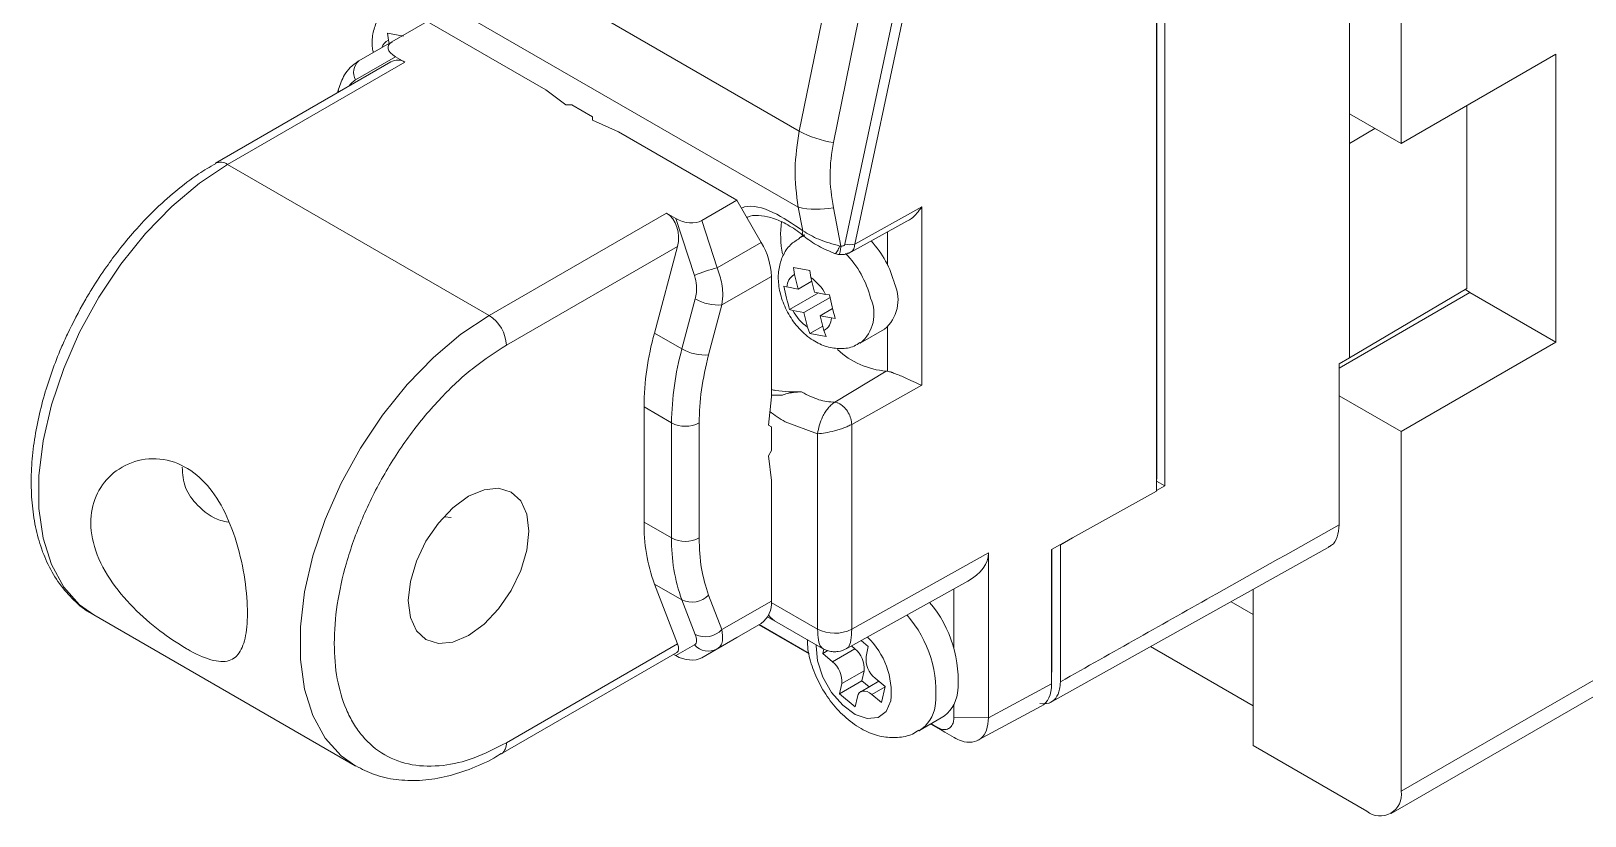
# Model space of a CAD drawing. Header units: inches. Extents: x 0.2 to 16.3, y 0.2 to 11.5.
# Drawn here: x 13.844 to 14.473, y 9.29 to 9.607 of the extents above; entities that cross this region are included whole.
import ezdxf

# ---------------------------------------------------------------- set-up
doc = ezdxf.new("R2010")
doc.units = ezdxf.units.IN
doc.header["$MEASUREMENT"] = 0

msp = doc.modelspace()

# ---------------------------------------------------------------- linework, layer by layer
at = {"color": 7, "linetype": 'Continuous', "lineweight": 18}
for p, q in [((15.35884, 9.85423), (14.3984, 9.29978)), ((14.39432, 9.29077), (15.35476, 9.84522)), ((14.17713, 9.67516), (14.15496, 9.56679)), ((14.19082, 9.67006), (14.16874, 9.56217)), ((14.20454, 9.66785), (14.17343, 9.52104)), ((14.20857, 9.66789), (14.17743, 9.52106)), ((14.15496, 9.56679), (13.98553, 9.6646)), ((14.2995, 9.42122), (14.2995, 9.66212)), ((14.29957, 9.66216), (14.29957, 9.426)), ((14.30284, 9.66399), (14.30284, 9.4233)), ((14.15448, 9.536), (13.97975, 9.63687)), ((14.37752, 9.56181), (14.37752, 9.6253)), ((14.00448, 9.61113), (13.99023, 9.6029)), ((14.05244, 9.58344), (14.00448, 9.61113)), ((14.3984, 9.56178), (14.3984, 9.61482)), ((13.98835, 9.60642), (13.99495, 9.60517)), ((13.98878, 9.60362), (13.98835, 9.60642)), ((13.98912, 9.60226), (13.98878, 9.60362)), ((13.97551, 9.58751), (13.99171, 9.59686)), ((13.99023, 9.6029), (13.97681, 9.59515)), ((13.99171, 9.59686), (13.99548, 9.59468)), ((14.46103, 9.59794), (14.3984, 9.56178)), ((14.46103, 9.59794), (14.46103, 9.4814)), ((13.98982, 9.59474), (13.91882, 9.55376)), ((13.99548, 9.59468), (13.92374, 9.55327)), ((13.96854, 9.58371), (13.96814, 9.58223)), ((14.06053, 9.57738), (14.05244, 9.58344)), ((14.06053, 9.57738), (14.06294, 9.57738)), ((14.06294, 9.57738), (14.07129, 9.57256)), ((14.07129, 9.57256), (14.07129, 9.57117)), ((14.3984, 9.56178), (14.37752, 9.57383)), ((14.42495, 9.57711), (14.42495, 9.50308)), ((14.08179, 9.5665), (14.07129, 9.57117)), ((14.12975, 9.53881), (14.08179, 9.5665)), ((14.3878, 9.5679), (14.37752, 9.56181)), ((14.37752, 9.47502), (14.37752, 9.56181)), ((14.02953, 9.4922), (13.92374, 9.55327)), ((14.11551, 9.53058), (14.12975, 9.53881)), ((14.12975, 9.53881), (14.13959, 9.52176)), ((14.15637, 9.52648), (14.15448, 9.536)), ((14.16874, 9.5358), (14.17182, 9.52025)), ((14.17743, 9.52106), (14.20448, 9.53614)), ((14.20448, 9.53614), (14.20448, 9.46397)), ((14.02953, 9.4922), (14.10127, 9.53361)), ((14.10504, 9.53144), (14.10127, 9.53361)), ((14.1126, 9.50837), (14.10504, 9.53144)), ((14.11551, 9.53058), (14.12177, 9.51147)), ((14.17485, 9.51731), (14.19851, 9.5303)), ((14.12177, 9.51147), (14.13959, 9.52176)), ((14.15656, 9.52451), (14.15503, 9.52363)), ((14.15724, 9.5249), (14.1566, 9.52453)), ((14.03649, 9.48015), (14.1057, 9.5201)), ((14.1057, 9.5201), (14.09637, 9.48511)), ((14.17182, 9.52025), (14.17136, 9.5203)), ((14.1526, 9.51161), (14.15919, 9.51035)), ((14.15303, 9.5088), (14.1526, 9.51161)), ((14.15919, 9.51035), (14.15963, 9.50755)), ((14.12369, 9.49651), (14.14367, 9.50804)), ((14.14367, 9.50804), (14.14367, 9.45931)), ((14.14869, 9.50407), (14.14998, 9.50374)), ((14.14998, 9.50374), (14.1545, 9.50288)), ((14.1545, 9.50288), (14.15303, 9.5088)), ((14.16, 9.50605), (14.1545, 9.50288)), ((14.15963, 9.50755), (14.1611, 9.50162)), ((14.37752, 9.47502), (14.42495, 9.50308)), ((14.42436, 9.50272), (14.42624, 9.50149)), ((14.1075, 9.47868), (14.11289, 9.4989)), ((14.1183, 9.47629), (14.12369, 9.49651)), ((14.16274, 9.50131), (14.15105, 9.49457)), ((14.16739, 9.49945), (14.15686, 9.49337)), ((14.1611, 9.50162), (14.16562, 9.50076)), ((14.16562, 9.50076), (14.16714, 9.50056)), ((14.46103, 9.4814), (14.42624, 9.50149)), ((14.15234, 9.49423), (14.15105, 9.49457)), ((14.15686, 9.49337), (14.15234, 9.49423)), ((14.15834, 9.48745), (14.15686, 9.49337)), ((14.16844, 9.49499), (14.16346, 9.49212)), ((14.16799, 9.49126), (14.16346, 9.49212)), ((14.16346, 9.49212), (14.16494, 9.48619)), ((14.1695, 9.49106), (14.16799, 9.49126)), ((14.1075, 9.47868), (14.09637, 9.48511)), ((14.15923, 9.48491), (14.15834, 9.48745)), ((14.1645, 9.48795), (14.15923, 9.48491)), ((14.16583, 9.48366), (14.15923, 9.48491)), ((14.16494, 9.48619), (14.16583, 9.48366)), ((14.17964, 9.48101), (14.18938, 9.48663)), ((14.3984, 9.44524), (14.46103, 9.4814)), ((14.37329, 9.47263), (14.37752, 9.47502)), ((14.37329, 9.40753), (14.37329, 9.47263)), ((14.37334, 9.41233), (14.37334, 9.47266)), ((14.19013, 9.46969), (14.16929, 9.45709)), ((14.14247, 9.44788), (14.14367, 9.45931)), ((14.14367, 9.46005), (14.14812, 9.46003)), ((14.15608, 9.46118), (14.15586, 9.46131)), ((14.20448, 9.46397), (14.17616, 9.44818)), ((14.37334, 9.45971), (14.3984, 9.44524)), ((14.09217, 9.4552), (14.09217, 9.40864)), ((14.1033, 9.44877), (14.09217, 9.4552)), ((14.1033, 9.40222), (14.1033, 9.44877)), ((14.11444, 9.40222), (14.11444, 9.44877)), ((14.14247, 9.44788), (14.14367, 9.44719)), ((14.14367, 9.44719), (14.14367, 9.43754)), ((14.16236, 9.4444), (14.14924, 9.4492)), ((14.17616, 9.44818), (14.17616, 9.36532)), ((14.16236, 9.4444), (14.16236, 9.36539)), ((14.3984, 9.29978), (14.3984, 9.44524)), ((14.14367, 9.43754), (14.14247, 9.43546)), ((14.14247, 9.43546), (14.14367, 9.42542)), ((14.14367, 9.42542), (14.14367, 9.37669)), ((14.25701, 9.39753), (14.2995, 9.42122)), ((14.29957, 9.426), (14.2995, 9.42596)), ((14.2995, 9.42524), (14.30284, 9.4233)), ((14.2995, 9.42142), (14.30284, 9.4233)), ((14.01159, 9.41079), (14.01416, 9.41048)), ((14.1033, 9.40222), (14.09217, 9.40864)), ((14.37334, 9.41233), (14.37329, 9.41121)), ((14.26057, 9.39949), (14.26552, 9.40228)), ((14.17616, 9.36532), (14.23152, 9.39618)), ((14.23152, 9.39618), (14.23152, 9.32954)), ((14.25606, 9.33547), (14.36978, 9.39886)), ((14.25701, 9.34324), (14.25701, 9.39753)), ((14.25708, 9.34794), (14.25708, 9.39757)), ((14.26055, 9.39951), (14.26057, 9.39949)), ((14.26057, 9.39949), (14.26057, 9.34404)), ((14.09637, 9.38358), (14.1057, 9.35936)), ((14.09637, 9.38358), (14.1075, 9.37715)), ((14.17417, 9.35747), (14.22312, 9.38476)), ((14.1075, 9.37715), (14.11289, 9.36316)), ((14.12369, 9.36516), (14.1183, 9.37916)), ((14.21748, 9.38161), (14.21748, 9.3577)), ((14.33854, 9.31826), (14.33854, 9.38145)), ((13.86961, 9.3711), (13.9754, 9.31003)), ((14.14367, 9.37669), (14.12369, 9.36516)), ((14.33854, 9.3713), (14.3296, 9.37646)), ((14.13959, 9.36768), (14.12177, 9.35739)), ((14.12975, 9.362), (14.13959, 9.36768)), ((14.15896, 9.35535), (14.1386, 9.36711)), ((14.13872, 9.36718), (14.15892, 9.35552)), ((14.14496, 9.36877), (14.16441, 9.35755)), ((14.1057, 9.35936), (14.03649, 9.31941)), ((14.1126, 9.35899), (14.10504, 9.35463)), ((14.12975, 9.362), (14.11551, 9.35377)), ((14.1761, 9.35855), (14.17749, 9.35739)), ((14.18289, 9.35838), (14.18005, 9.36075)), ((14.18201, 9.35431), (14.18289, 9.35838)), ((14.33854, 9.33433), (14.29702, 9.3583)), ((14.03445, 9.3149), (14.10545, 9.35589)), ((14.10504, 9.35463), (14.10415, 9.35514)), ((14.11551, 9.35377), (14.12177, 9.35739)), ((14.16488, 9.35729), (14.16448, 9.35547)), ((14.16653, 9.35665), (14.16448, 9.35547)), ((14.16448, 9.35547), (14.16845, 9.35217)), ((14.16845, 9.35217), (14.17749, 9.35739)), ((14.18119, 9.34854), (14.17215, 9.34332)), ((14.18119, 9.34854), (14.18031, 9.34447)), ((14.18967, 9.34216), (14.18571, 9.34546)), ((14.18031, 9.34447), (14.17127, 9.33925)), ((14.17215, 9.34332), (14.17127, 9.33925)), ((14.17127, 9.33925), (14.17761, 9.33396)), ((14.18714, 9.34427), (14.1798, 9.34004)), ((14.18031, 9.34447), (14.18325, 9.34203)), ((14.18826, 9.33565), (14.18967, 9.34216)), ((14.23152, 9.32954), (14.25701, 9.34324)), ((14.17761, 9.33396), (14.17849, 9.33803)), ((14.1843, 9.33895), (14.18826, 9.33565)), ((14.21748, 9.33507), (14.21748, 9.32961)), ((14.22721, 9.3204), (14.25276, 9.33414)), ((14.20335, 9.3242), (14.2124, 9.32943)), ((14.2176, 9.3215), (14.20813, 9.32696)), ((14.20826, 9.32704), (14.21064, 9.32566)), ((14.21748, 9.32961), (14.23152, 9.32954)), ((14.2176, 9.3215), (14.21388, 9.32372)), ((14.38448, 9.29174), (14.33854, 9.31826))]:
    msp.add_line(p, q, dxfattribs=at)
at = {"color": 8, "linetype": 'Continuous', "lineweight": 18}
for p, q in [((14.19069, 9.52601), (14.19069, 9.51261)), ((14.37334, 9.47096), (14.42624, 9.50149)), ((14.19069, 9.48757), (14.19069, 9.46964)), ((14.37329, 9.4123), (14.37334, 9.41233)), ((14.14366, 9.37618), (14.16236, 9.36539)), ((14.25708, 9.34794), (14.25701, 9.3479)), ((14.18965, 9.34204), (14.1843, 9.33895)), ((14.21388, 9.32372), (14.21064, 9.32566))]:
    msp.add_line(p, q, dxfattribs=at)
at = {"color": 7, "linetype": 'Continuous', "lineweight": 18, "flags": 128}
for points in [[(13.92374, 9.55327), (13.91233, 9.5457), (13.90118, 9.53632), (13.89053, 9.52534), (13.88062, 9.51301), (13.87167, 9.49961), (13.86389, 9.48543), (13.85744, 9.47079), (13.85248, 9.45602), (13.84911, 9.44145), (13.8474, 9.4274), (13.8474, 9.41419), (13.84911, 9.40211), (13.85248, 9.39143), (13.85744, 9.38239), (13.86389, 9.37519), (13.86961, 9.3711)], [(14.04554, 9.405), (14.04471, 9.39724), (14.04228, 9.38905), (14.0384, 9.38099), (14.03336, 9.37361), (14.02748, 9.36741), (14.02118, 9.36281), (14.01488, 9.36013), (14.009, 9.35955), (14.00396, 9.36111), (14.00008, 9.3647), (13.99765, 9.37008), (13.99682, 9.37688), (13.99765, 9.38464), (14.00008, 9.39283), (14.00396, 9.40089), (14.009, 9.40827), (14.01488, 9.41447), (14.02118, 9.41907), (14.02748, 9.42175), (14.03336, 9.42233), (14.0384, 9.42077), (14.04228, 9.41718), (14.04471, 9.4118), (14.04554, 9.405)], [(14.1843, 9.33895), (14.18335, 9.33963), (14.1824, 9.3401), (14.18148, 9.34033), (14.18063, 9.34032), (14.17988, 9.34008), (14.17925, 9.3396), (14.17879, 9.33891), (14.17849, 9.33803)]]:
    msp.add_lwpolyline(points, dxfattribs=at)
at = {"color": 8, "linetype": 'Continuous', "lineweight": 18, "flags": 128}
for points in [[(14.155, 9.52361), (14.15697, 9.52444), (14.1571, 9.52448)], [(13.97556, 9.30994), (13.96968, 9.31412), (13.96323, 9.32132), (13.95827, 9.33036), (13.95489, 9.34104), (13.95319, 9.35312), (13.95319, 9.36633), (13.95489, 9.38038), (13.95827, 9.39495), (13.96323, 9.40972), (13.96968, 9.42436), (13.97746, 9.43854), (13.98641, 9.45194), (13.99631, 9.46427), (14.00697, 9.47525), (14.01812, 9.48463), (14.02953, 9.4922)], [(14.14258, 9.37108), (14.14323, 9.37021), (14.14496, 9.36877), (14.14496, 9.36877)], [(14.16182, 9.35905), (14.16179, 9.35858), (14.16235, 9.35247), (14.16451, 9.34596), (14.16803, 9.33977), (14.17254, 9.33455), (14.17753, 9.33088), (14.18247, 9.32915), (14.18683, 9.32956), (14.19014, 9.33205), (14.19203, 9.33635)]]:
    msp.add_lwpolyline(points, dxfattribs=at)
at = {"color": 8, "linetype": 'Continuous', "lineweight": 18}
for centre, radius, start, end in [((13.99091, 9.59912), 0.00497, 115.32433, 163.48714), ((13.96994, 9.58347), 0.00142, 170.00116, 217.30889), ((13.92088, 9.54939), 0.00482, 53.59954, 116.14616), ((14.15833, 9.52575), 0.00209, 159.66619, 223.11057), ((14.14403, 9.48889), 0.04111, 14.50574, 43.80553), ((14.16971, 9.49287), 0.01547, 309.9566, 24.0826), ((14.1775, 9.49777), 0.05619, 232.1158, 239.80657), ((14.16256, 9.3398), 0.04767, 353.2744, 40.98476), ((14.16042, 9.3394), 0.03175, 354.4942, 45.77595), ((14.19597, 9.33619), 0.01408, 301.8238, 351.93196), ((14.03153, 9.31893), 0.00498, 306.84024, 5.52012)]:
    msp.add_arc(centre, radius, start, end, dxfattribs=at)
at = {"color": 7, "linetype": 'Continuous', "lineweight": 18}
for centre, radius, start, end in [((13.98087, 9.59053), 0.00615, 131.33587, 209.42481), ((14.17491, 9.60339), 0.04168, 241.39714, 261.48172), ((14.16206, 9.56942), 0.03427, 257.2195, 281.22806), ((14.18815, 9.52481), 0.04073, 172.37401, 191.00093), ((14.11529, 9.50707), 0.0284, 1.9565, 31.14373), ((14.1537, 9.49448), 0.04119, 14.52445, 42.58019), ((14.17539, 9.53115), 0.0103, 259.02898, 281.43551), ((14.13237, 9.46491), 0.04775, 102.83574, 114.46726), ((14.1557, 9.50374), 0.00572, 117.86295, 180.0731), ((14.1486, 9.49177), 0.01925, 27.86375, 55.06787), ((14.17945, 9.4985), 0.01547, 309.92357, 24.08777), ((14.12222, 9.51544), 0.01899, 240.57299, 274.44123), ((14.02138, 9.47946), 0.01513, 2.60548, 57.39452), ((14.16936, 9.50323), 0.01925, 207.86375, 235.06787), ((14.16226, 9.49125), 0.00572, 297.86295, 0.0731), ((14.20917, 9.45403), 0.11701, 164.5964, 179.42776), ((14.22031, 9.4476), 0.11701, 164.5964, 179.42776), ((14.11683, 9.49522), 0.01899, 240.57299, 274.44123), ((14.19293, 9.50254), 0.03297, 227.05817, 265.12418), ((14.19008, 9.46615), 0.00354, 80.10269, 89.19567), ((14.10887, 9.45951), 0.0121, 242.60967, 297.39033), ((14.16213, 9.40748), 0.06997, 179.04293, 199.96976), ((14.17326, 9.40105), 0.06997, 179.04293, 199.96976), ((14.10887, 9.41296), 0.0121, 242.60967, 297.39033), ((14.11149, 9.38575), 0.00948, 245.1196, 315.91677), ((14.13382, 9.37572), 0.0099, 305.69804, 5.62038), ((14.17059, 9.3447), 0.04865, 353.79017, 40.29805), ((14.11688, 9.37176), 0.00948, 245.1196, 315.91677), ((14.16933, 9.37886), 0.01517, 242.65648, 296.76622), ((14.11819, 9.36395), 0.00748, 221.60345, 298.60282), ((14.16208, 9.34431), 0.01011, 354.39106, 50.99917), ((14.17113, 9.34953), 0.01011, 354.39106, 50.99917), ((14.19207, 9.35332), 0.01011, 174.39106, 230.99917), ((14.20503, 9.34141), 0.01407, 301.60018, 351.94574), ((14.38991, 9.2984), 0.0086, 230.79671, 9.21404)]:
    msp.add_arc(centre, radius, start, end, dxfattribs=at)
for centre, major_axis, ratio, start_param, end_param in [((13.99954, 9.59918), (0.01091, -0.00174), 0.427891, 2.6564, 3.982929), ((13.99295, 9.58519), (-0.00078, 0.0103), 0.715187, 5.829269, 6.614586), ((14.09874, 9.52412), (-0.00078, 0.0103), 0.715187, 4.258473, 5.829269), ((14.10907, 9.53596), (0.00838, -0.0032), 0.649455, 4.471399, 5.797929), ((14.20343, 9.39632), (0.02808, -0.00021), 0.572321, 5.493418, 6.287473), ((14.09874, 9.36338), (-0.00695, 0.00731), 0.349555, 3.057513, 3.842992), ((14.10907, 9.35915), (0.00838, -0.0032), 0.649455, 4.471399, 5.797929), ((14.24309, 9.35129), (-0.00984, 0.01705), 0.577206, 3.124143, 3.92692)]:
    msp.add_ellipse(centre, major_axis=major_axis, ratio=ratio, start_param=start_param, end_param=end_param, dxfattribs=at)
for points, knots in [([(13.99084, 9.61825), (13.98955, 9.61745), (13.9867, 9.61568), (13.98388, 9.61125), (13.98233, 9.60602), (13.98197, 9.60168), (13.98254, 9.59915), (13.98267, 9.59854)], [0, 0, 0, 0, 0.197814, 0.436927, 0.671715, 0.920973, 1, 1, 1, 1]), ([(13.9766, 9.59502), (13.97548, 9.59423), (13.97338, 9.59274), (13.97044, 9.58899), (13.96926, 9.58572), (13.96854, 9.58372)], [0, 0, 0, 0, 0.306347, 0.574039, 1, 1, 1, 1]), ([(14.15448, 9.536), (14.15384, 9.54115), (14.15256, 9.55138), (14.15416, 9.56169), (14.15496, 9.56679)], [0, 0, 0, 0, 0.5044166, 1, 1, 1, 1]), ([(14.16874, 9.5358), (14.16807, 9.54023), (14.16674, 9.54901), (14.16808, 9.55781), (14.16874, 9.56217)], [0, 0, 0, 0, 0.504153, 1, 1, 1, 1]), ([(13.91883, 9.55361), (13.91656, 9.55229), (13.91106, 9.5491), (13.90267, 9.54263), (13.89398, 9.53481), (13.88638, 9.52677), (13.88005, 9.51915), (13.87432, 9.51141), (13.86973, 9.50452), (13.86697, 9.49984), (13.866, 9.4982)], [0, 0, 0, 0, 0.113957, 0.275114, 0.430944, 0.574368, 0.697031, 0.801659, 0.930148, 1, 1, 1, 1]), ([(14.20448, 9.53614), (14.20447, 9.53612), (14.20387, 9.5352), (14.20224, 9.53315), (14.20019, 9.53106), (14.19865, 9.53043), (14.19848, 9.53036)], [0, 0, 0, 0, 0.010383, 0.386592, 0.932808, 1, 1, 1, 1]), ([(14.13378, 9.53184), (14.13389, 9.5319), (14.13511, 9.53263), (14.13822, 9.53279), (14.14345, 9.53208), (14.14939, 9.52959), (14.15398, 9.5266), (14.15638, 9.52466), (14.15679, 9.52433)], [0, 0, 0, 0, 0.024658, 0.263213, 0.488985, 0.729812, 0.953888, 1, 1, 1, 1]), ([(14.15509, 9.52343), (14.1538, 9.52263), (14.15095, 9.52086), (14.14814, 9.51643), (14.14652, 9.51119), (14.14633, 9.50536), (14.14762, 9.49904), (14.15049, 9.49258), (14.15484, 9.48661), (14.16014, 9.48208), (14.16592, 9.47935), (14.17164, 9.47859), (14.17643, 9.47919), (14.17872, 9.48074), (14.17948, 9.48125)], [0, 0, 0, 0, 0.0664358, 0.1467418, 0.2255954, 0.3093088, 0.4014079, 0.4991126, 0.5991152, 0.7039488, 0.7946787, 0.8784268, 0.9598164, 1, 1, 1, 1]), ([(14.15637, 9.52648), (14.15845, 9.52525), (14.16286, 9.52263), (14.16842, 9.52111), (14.17136, 9.5203)], [0, 0, 0, 0, 0.470945, 1, 1, 1, 1]), ([(14.1568, 9.52432), (14.15771, 9.52362), (14.15952, 9.52222), (14.16373, 9.51962), (14.16718, 9.51817), (14.16948, 9.5172)], [0, 0, 0, 0, 0.2511215, 0.500328, 1, 1, 1, 1]), ([(14.1694, 9.51723), (14.16968, 9.51714), (14.17024, 9.51696), (14.17082, 9.51688), (14.17111, 9.51684)], [0, 0, 0, 0, 0.496274, 1, 1, 1, 1]), ([(14.17111, 9.51684), (14.17184, 9.51682), (14.17319, 9.51678), (14.17446, 9.51731), (14.17505, 9.51755)], [0, 0, 0, 0, 0.5420556, 1, 1, 1, 1]), ([(14.17343, 9.52104), (14.17341, 9.52098), (14.17337, 9.52085), (14.17319, 9.52062), (14.17285, 9.5204), (14.17235, 9.52023), (14.172, 9.52024), (14.17182, 9.52025)], [0, 0, 0, 0, 0.107272, 0.216266, 0.463262, 0.73307, 1, 1, 1, 1]), ([(14.12177, 9.51147), (14.1225, 9.50932), (14.12365, 9.50599), (14.12415, 9.50084), (14.12386, 9.49811), (14.12369, 9.49651)], [0, 0, 0, 0, 0.430059, 0.666913, 1, 1, 1, 1]), ([(14.1126, 9.50837), (14.11293, 9.50702), (14.11349, 9.50477), (14.11344, 9.50151), (14.11308, 9.49977), (14.11289, 9.4989)], [0, 0, 0, 0, 0.427559, 0.711619, 1, 1, 1, 1]), ([(13.866, 9.4982), (13.86356, 9.49372), (13.86012, 9.48744), (13.85586, 9.47786), (13.85263, 9.46964), (13.84947, 9.45985), (13.84692, 9.4497), (13.84513, 9.4393), (13.84423, 9.42893), (13.8443, 9.41878), (13.84542, 9.40902), (13.84763, 9.3998), (13.851, 9.39127), (13.85556, 9.38352), (13.86148, 9.37694), (13.86625, 9.37276), (13.86927, 9.37138), (13.86958, 9.37123)], [0, 0, 0, 0, 0.091847, 0.129122, 0.190656, 0.253997, 0.321399, 0.391126, 0.462539, 0.535182, 0.608802, 0.683208, 0.758338, 0.834282, 0.91147, 0.990936, 1, 1, 1, 1]), ([(14.03649, 9.31941), (14.03212, 9.31715), (14.02337, 9.31264), (14.01042, 9.3097), (13.99806, 9.30991), (13.98693, 9.31393), (13.97937, 9.32032), (13.97459, 9.32701), (13.97083, 9.33437), (13.9677, 9.34491), (13.96649, 9.35936), (13.9677, 9.37522), (13.97149, 9.39236), (13.97789, 9.41033), (13.98693, 9.4284), (13.99624, 9.4425), (14.00442, 9.45275), (14.01267, 9.46183), (14.02337, 9.47177), (14.03212, 9.47735), (14.03649, 9.48015)], [0, 0, 0, 0, 0.060004, 0.11999, 0.184292, 0.249958, 0.315624, 0.3478, 0.380008, 0.439987, 0.5, 0.559978, 0.619991, 0.684293, 0.749959, 0.815625, 0.8478, 0.880009, 0.939979, 1, 1, 1, 1]), ([(14.19069, 9.46964), (14.19118, 9.46953), (14.19177, 9.46939), (14.19315, 9.46894), (14.19475, 9.46832), (14.19736, 9.46719), (14.20055, 9.46574), (14.20294, 9.46464), (14.2042, 9.46409), (14.20447, 9.46398), (14.20448, 9.46397)], [0, 0, 0, 0, 0.11544, 0.141145, 0.277216, 0.412411, 0.624676, 0.915152, 0.994966, 1, 1, 1, 1]), ([(14.15586, 9.46131), (14.15235, 9.46132), (14.14825, 9.46133), (14.14425, 9.46211), (14.14367, 9.46223)], [0, 0, 0, 0, 0.854181, 1, 1, 1, 1]), ([(14.15586, 9.46131), (14.15371, 9.4612), (14.15104, 9.46108), (14.1486, 9.4602), (14.14812, 9.46003)], [0, 0, 0, 0, 0.8046172, 1, 1, 1, 1]), ([(14.16929, 9.45709), (14.16717, 9.45729), (14.16295, 9.45768), (14.15837, 9.46001), (14.15608, 9.46118)], [0, 0, 0, 0, 0.5, 1, 1, 1, 1]), ([(14.16929, 9.45709), (14.16883, 9.45678), (14.1679, 9.45614), (14.1666, 9.45476), (14.16541, 9.45311), (14.16415, 9.45082), (14.16294, 9.44768), (14.16256, 9.44555), (14.16236, 9.4444)], [0, 0, 0, 0, 0.123087, 0.248535, 0.377103, 0.509653, 0.735072, 1, 1, 1, 1]), ([(14.17139, 9.45644), (14.17101, 9.45664), (14.17028, 9.457), (14.16961, 9.45706), (14.16929, 9.45709)], [0, 0, 0, 0, 0.5237, 1, 1, 1, 1]), ([(14.17139, 9.45644), (14.17201, 9.456), (14.17326, 9.45511), (14.17484, 9.45293), (14.17594, 9.45047), (14.17609, 9.44894), (14.17616, 9.44818)], [0, 0, 0, 0, 0.25, 0.5, 0.75, 1, 1, 1, 1]), ([(14.17616, 9.44818), (14.17567, 9.44792), (14.17469, 9.44741), (14.17295, 9.4467), (14.17108, 9.44607), (14.16855, 9.44534), (14.1653, 9.44466), (14.16337, 9.44449), (14.16236, 9.4444)], [0, 0, 0, 0, 0.119498, 0.23974, 0.361536, 0.485663, 0.730817, 1, 1, 1, 1]), ([(13.90694, 9.35753), (13.9034, 9.35976), (13.89634, 9.36423), (13.88518, 9.37402), (13.8755, 9.38556), (13.86912, 9.39852), (13.86773, 9.41119), (13.87112, 9.42195), (13.87842, 9.43009), (13.88885, 9.43469), (13.90069, 9.43428), (13.91143, 9.42848), (13.91981, 9.41864), (13.926, 9.40582), (13.93008, 9.39097), (13.93194, 9.37637), (13.93169, 9.36455), (13.92955, 9.35645), (13.92534, 9.35214), (13.91857, 9.35199), (13.91162, 9.35487), (13.90747, 9.35722), (13.90694, 9.35753)], [0, 0, 0, 0, 0.050491, 0.100871, 0.15405, 0.209456, 0.26199, 0.311394, 0.361578, 0.415262, 0.470613, 0.522384, 0.570946, 0.621578, 0.676246, 0.730977, 0.781926, 0.831142, 0.882596, 0.937489, 0.991929, 1, 1, 1, 1]), ([(13.92417, 9.40856), (13.92304, 9.40878), (13.91821, 9.40973), (13.91171, 9.41476), (13.90596, 9.42229), (13.90559, 9.42799), (13.9054, 9.4308)], [0, 0, 0, 0, 0.105438, 0.448175, 0.728242, 1, 1, 1, 1]), ([(14.26057, 9.34404), (14.28162, 9.35591), (14.31919, 9.37712), (14.35676, 9.39824), (14.37329, 9.40753)], [0, 0, 0, 0, 0.560004, 1, 1, 1, 1]), ([(14.37329, 9.40753), (14.37312, 9.40585), (14.37279, 9.40247), (14.37106, 9.39949), (14.36942, 9.39888), (14.36898, 9.39871)], [0, 0, 0, 0, 0.422928, 0.845857, 1, 1, 1, 1]), ([(14.12177, 9.35739), (14.12223, 9.35775), (14.12322, 9.35852), (14.1242, 9.36092), (14.12388, 9.36355), (14.12369, 9.36516)], [0, 0, 0, 0, 0.252769, 0.542585, 1, 1, 1, 1]), ([(14.14186, 9.37025), (14.14263, 9.36995), (14.1436, 9.36956), (14.14473, 9.36891), (14.14496, 9.36877)], [0, 0, 0, 0, 0.791156, 1, 1, 1, 1]), ([(14.11289, 9.36316), (14.11314, 9.36233), (14.11355, 9.36096), (14.11333, 9.35962), (14.11284, 9.3592), (14.1126, 9.35899)], [0, 0, 0, 0, 0.428724, 0.713281, 1, 1, 1, 1]), ([(14.15826, 9.3611), (14.15829, 9.35983), (14.15839, 9.35597), (14.16031, 9.34934), (14.1638, 9.34161), (14.16869, 9.33449), (14.1747, 9.32841), (14.18131, 9.32407), (14.18813, 9.32167), (14.19461, 9.32129), (14.1999, 9.32221), (14.20245, 9.32393), (14.20328, 9.32449)], [0, 0, 0, 0, 0.057067, 0.172774, 0.289722, 0.407322, 0.527184, 0.651579, 0.758356, 0.857797, 0.953653, 1, 1, 1, 1]), ([(14.16442, 9.35759), (14.16457, 9.35749), (14.16528, 9.35701), (14.16674, 9.35652), (14.1687, 9.35617), (14.17127, 9.35623), (14.17302, 9.35698), (14.17415, 9.35746)], [0, 0, 0, 0, 0.052889, 0.250034, 0.447279, 0.64055, 1, 1, 1, 1]), ([(14.25221, 9.33524), (14.25349, 9.33519), (14.25606, 9.33508), (14.25886, 9.33724), (14.26036, 9.34041), (14.26051, 9.34301), (14.26057, 9.34404)], [0, 0, 0, 0, 0.273402, 0.546782, 0.820153, 1, 1, 1, 1]), ([(14.21064, 9.32566), (14.2114, 9.32531), (14.21292, 9.3246), (14.21496, 9.32476), (14.21651, 9.32586), (14.21736, 9.3276), (14.21744, 9.32903), (14.21748, 9.32961)], [0, 0, 0, 0, 0.212202, 0.4239986, 0.6415206, 0.855071, 1, 1, 1, 1]), ([(14.23152, 9.32954), (14.23134, 9.32777), (14.23099, 9.32428), (14.22853, 9.32086), (14.22498, 9.31932), (14.22109, 9.3197), (14.21857, 9.321), (14.2176, 9.3215)], [0, 0, 0, 0, 0.219897, 0.434512, 0.649185, 0.86392, 1, 1, 1, 1]), ([(13.97565, 9.31003), (13.97804, 9.30878), (13.98311, 9.30613), (13.99187, 9.30425), (14.00139, 9.3039), (14.01131, 9.3053), (14.02137, 9.30844), (14.02913, 9.31175), (14.03344, 9.31443), (14.03444, 9.31505)], [0, 0, 0, 0, 0.142076, 0.300896, 0.462026, 0.62501, 0.788406, 0.950867, 1, 1, 1, 1])]:
    msp.add_open_spline(points, degree=3, knots=knots, dxfattribs=at)
at = {"color": 8, "linetype": 'Continuous', "lineweight": 18}
for points, knots in [([(13.97285, 9.58495), (13.97315, 9.58537), (13.9739, 9.58645), (13.97491, 9.58711), (13.97551, 9.58751)], [0, 0, 0, 0, 0.398174, 1, 1, 1, 1]), ([(14.15637, 9.52648), (14.15238, 9.52921), (14.14439, 9.53467), (14.1355, 9.53719), (14.132, 9.53581), (14.13158, 9.53564)], [0, 0, 0, 0, 0.4680424, 0.9360848, 1, 1, 1, 1]), ([(14.17136, 9.5203), (14.1712, 9.51994), (14.17086, 9.51918), (14.17036, 9.51823), (14.16989, 9.51753), (14.16956, 9.51719), (14.16945, 9.51726), (14.16942, 9.51728)], [0, 0, 0, 0, 0.193524, 0.407091, 0.636477, 0.874676, 1, 1, 1, 1]), ([(14.17111, 9.51685), (14.17115, 9.51687), (14.17122, 9.51693), (14.17136, 9.51745), (14.17152, 9.51823), (14.17167, 9.51917), (14.17177, 9.5199), (14.17182, 9.52025)], [0, 0, 0, 0, 0.213797, 0.428333, 0.63364, 0.825107, 1, 1, 1, 1]), ([(14.17743, 9.52106), (14.17734, 9.5204), (14.1772, 9.51936), (14.17647, 9.51834), (14.17581, 9.51777), (14.17527, 9.51759), (14.17506, 9.51752)], [0, 0, 0, 0, 0.390188, 0.610158, 0.846217, 1, 1, 1, 1]), ([(14.16236, 9.36539), (14.16243, 9.36382), (14.16258, 9.3606), (14.16346, 9.35824), (14.16422, 9.35777), (14.16445, 9.35762)], [0, 0, 0, 0, 0.3951293, 0.8135732, 1, 1, 1, 1]), ([(14.17616, 9.36532), (14.17609, 9.36375), (14.17596, 9.36052), (14.17509, 9.35814), (14.17434, 9.35766), (14.17409, 9.3575)], [0, 0, 0, 0, 0.385132, 0.792992, 1, 1, 1, 1])]:
    msp.add_open_spline(points, degree=3, knots=knots, dxfattribs=at)
at = {"color": 7, "linetype": 'Continuous', "lineweight": 18}
for points in [[(14.15105, 9.49457), (14.15062, 9.49612), (14.14974, 9.49924), (14.14904, 9.50246), (14.14869, 9.50407)], [(14.16714, 9.50056), (14.16749, 9.49895), (14.16819, 9.49574), (14.16907, 9.49262), (14.1695, 9.49106)], [(14.11444, 9.44877), (14.1146, 9.45317), (14.11492, 9.46199), (14.11718, 9.47152), (14.1183, 9.47629)], [(14.1183, 9.37916), (14.11718, 9.38262), (14.11492, 9.38956), (14.1146, 9.398), (14.11444, 9.40222)]]:
    msp.add_open_spline(points, degree=3, dxfattribs=at)

doc.saveas('drawing.dxf')
